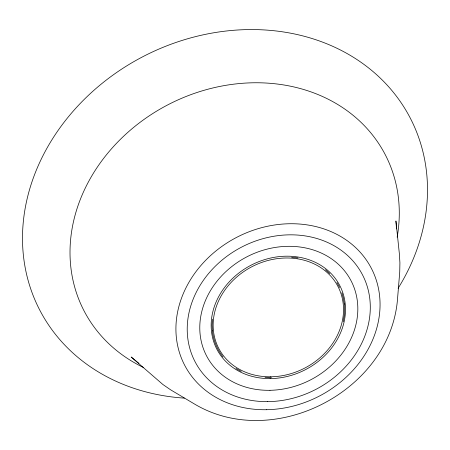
<?xml version="1.0" encoding="UTF-8"?>
<svg xmlns="http://www.w3.org/2000/svg" width="450" height="450" viewBox="0 0 450 450"><rect width="100%" height="100%" fill="white"/><g stroke="black" fill="none" stroke-linecap="round" stroke-linejoin="round"><path stroke-width="0.67" d="M212.456 319.151L212.102 325.058L212.383 330.896M343.243 321.626L344.233 315.703L344.588 309.791L344.306 303.958M265.033 377.612L271.463 377.736M291.656 257.243L297.956 257.946M235.997 368.494L241.2 371.402M138.954 363.375L131.181 357.024L162.939 384.536L170.623 389.824L195.148 404.409C273.954 450.675 389.087 391.433 397.401 300.465L399.729 272.081L399.915 262.755L399.336 253.536L395.933 220.967L396.489 228.977M325.451 269.719L329.827 273.606M223.059 357.002C217.114 349.504 213.412 340.346 212.377 330.846M336.943 282.51L339.694 287.505M341.848 292.787L343.395 298.305L344.312 304.009M184.393 398.126A208.654 177.525 -27.3 0 1 32.552 180.146A208.654 177.525 -27.3 0 1 309.594 37.772A208.654 177.525 -27.3 0 1 398.115 288.293M143.544 367.521A169.639 144.326 -27.3 0 1 86.017 186.564A169.639 144.326 -27.3 0 1 283.742 84.954A169.639 144.326 -27.3 0 1 397.159 237.184M270.366 376.796A67.174 57.156 -27.3 0 0 338.349 287.224A67.174 57.156 -27.3 0 0 226.271 288.163A67.174 57.156 -27.3 0 0 270.366 376.796M267.587 401.636A94.32 80.246 -27.3 0 0 363.032 275.878A94.32 80.246 -27.3 0 0 205.667 277.189A94.32 80.246 -27.3 0 0 267.587 401.636M270.129 378.596A69.21 58.888 -27.3 0 0 340.166 286.312A69.21 58.888 -27.3 0 0 224.691 287.274A69.21 58.888 -27.3 0 0 270.129 378.596M269.977 390.302A81.427 69.278 -27.3 0 0 351.225 281.093A81.427 69.278 -27.3 0 0 215.207 283.539A81.427 69.278 -27.3 0 0 269.977 390.302M266.586 409.714A105.176 89.483 -27.3 0 0 371.531 268.656A105.176 89.483 -27.3 0 0 195.84 271.817A105.176 89.483 -27.3 0 0 266.586 409.714"/></g></svg>
